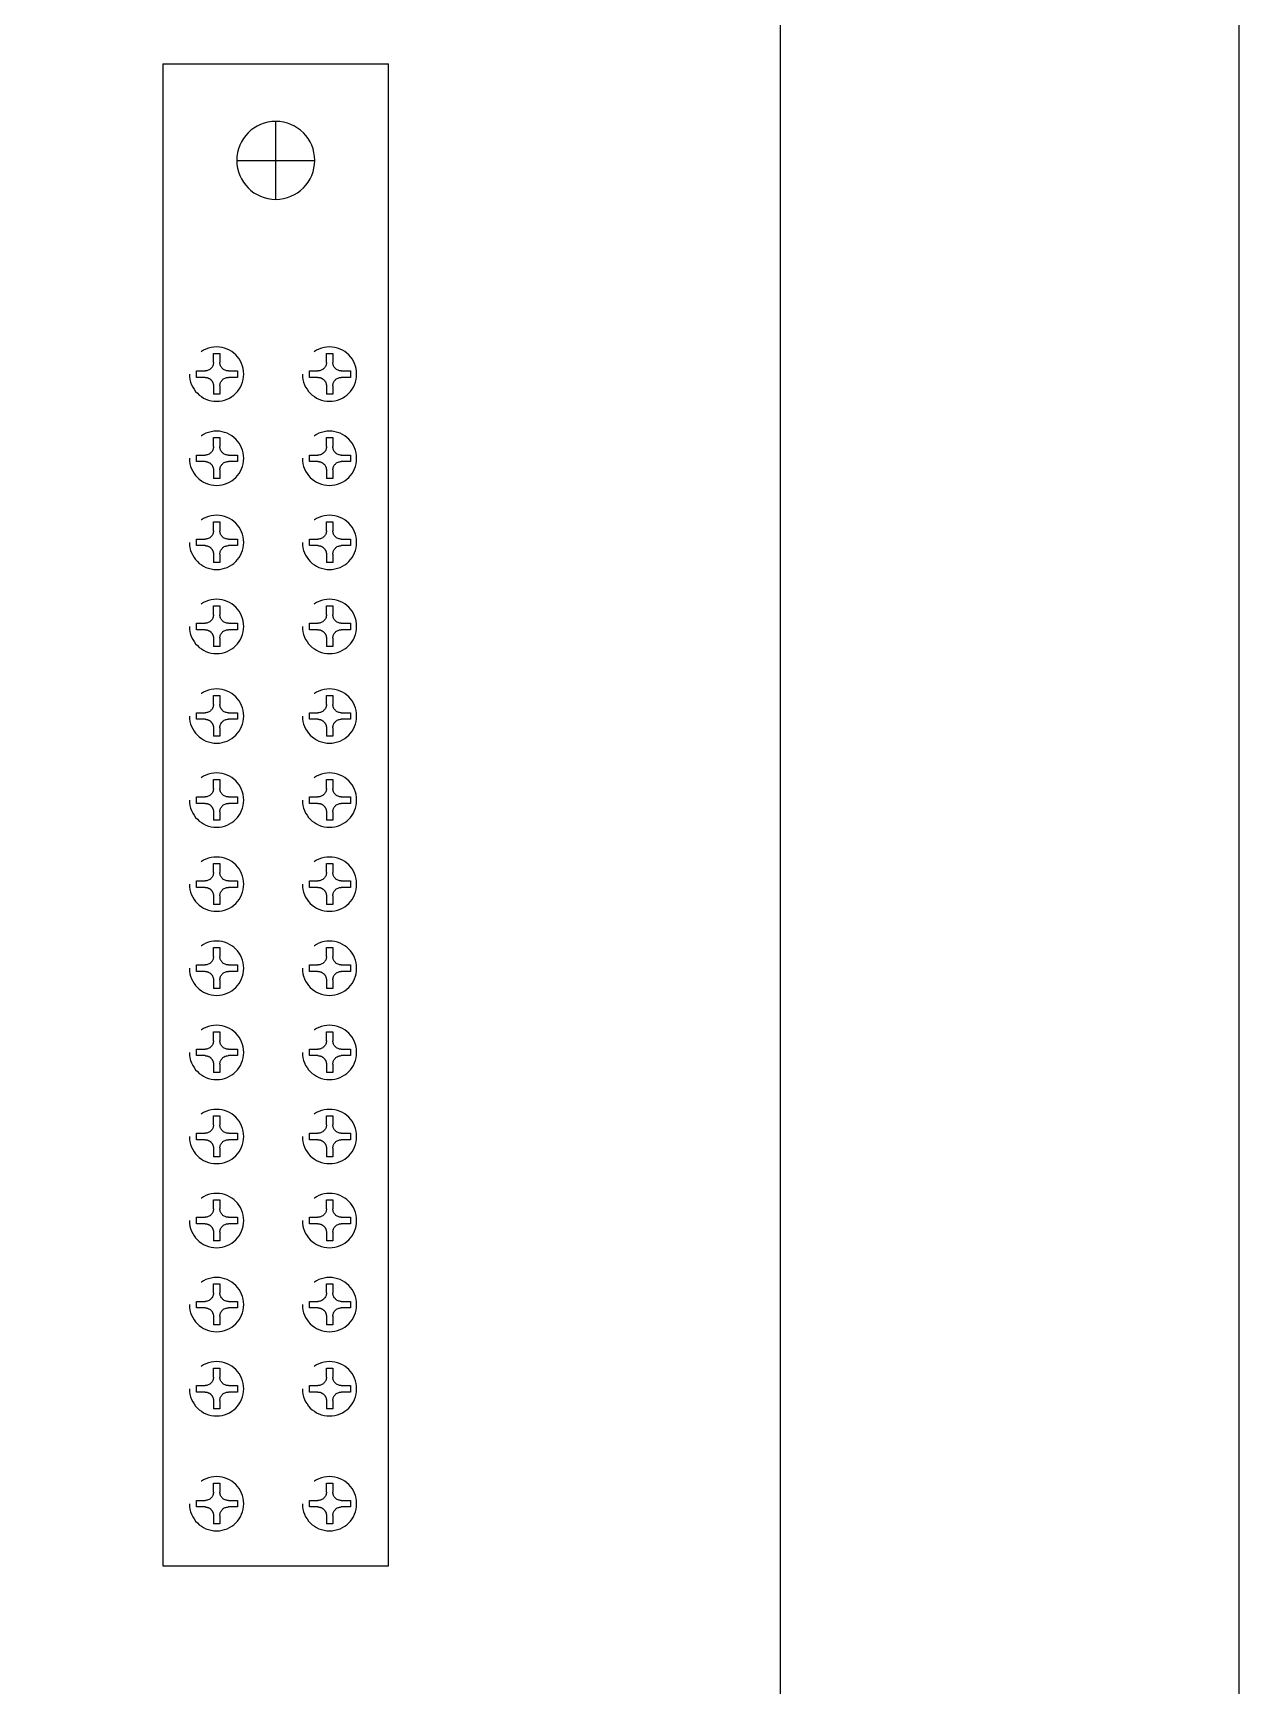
# Model space of a CAD drawing. Extents: x 180699 to 181399, y 198320 to 199620.
# Drawn here: x 181294.2 to 181399.3, y 198939.8 to 199083.9 of the extents above; entities that cross this region are included whole.
import ezdxf

# ---------------------------------------------------------------- set-up
doc = ezdxf.new("R2010")
doc.units = 0
doc.header["$MEASUREMENT"] = 0
doc.linetypes.add('ACAD_ISO02W100', pattern=[15, 12, -3])
doc.layers.add('文字', color=7, linetype='Continuous')

# ---------------------------------------------------------------- blocks, each defined once
blk = doc.blocks.new('A$C5775331E')
at = {"layer": '文字', "color": 0, "linetype": 'ACAD_ISO02W100'}
for p, q in [((2, 3.23), (2, 3.94)), ((2.54, 3.94), (2, 3.94)), ((2.54, 3.23), (2.54, 3.94)), ((0.6, 2.53), (0.6, 1.99)), ((1.3, 2.53), (0.6, 2.53)), ((0.6, 1.99), (1.3, 1.99)), ((4, 2.53), (3.24, 2.53)), ((3.24, 1.99), (4, 1.99)), ((4, 1.99), (4, 2.53)), ((2, 1.29), (2, 0.54)), ((2, 0.54), (2.54, 0.54)), ((2.54, 0.54), (2.54, 1.29))]:
    blk.add_line(p, q, dxfattribs=at)
blk.add_circle((2.26, 2.26), 2.26, dxfattribs=at)
for centre, start, end in [((1.3, 3.23), 270, 0), ((3.24, 3.23), 180, 270), ((1.3, 1.29), 0, 90), ((3.24, 1.29), 90, 180)]:
    blk.add_arc(centre, 0.7, start, end, dxfattribs=at)
blk = doc.blocks.new('123')
at = {"color": 8}
for p, q in [((-65.48, 19.69), (65.48, 19.69)), ((-65.48, 19.69), (-65.48, 0)), ((65.48, 19.69), (65.48, 0)), ((-57.05, 13.24), (-57.05, 6.44)), ((-53.65, 9.84), (-60.45, 9.84)), ((65.48, 0), (-65.48, 0))]:
    blk.add_line(p, q, dxfattribs=at)
blk.add_circle((-57.05, 9.84), 3.4, dxfattribs=at)
at = {"color": 8, "xscale": 1.0474894078543, "yscale": 1.0474894078543, "zscale": 1.0474894078543, "rotation": 270}
for p in [(-40.78, 17.37), (-33.44, 17.37), (-26.11, 17.37), (-18.78, 17.37), (-10.97, 17.37), (-3.64, 17.37), (3.69, 17.37), (11.02, 17.37), (18.36, 17.37), (25.69, 17.37), (33.02, 17.37), (40.35, 17.37), (47.69, 17.37), (57.71, 17.37), (-40.78, 7.52), (-33.44, 7.52), (-26.11, 7.52), (-18.78, 7.52), (-10.97, 7.52), (-3.64, 7.52), (3.69, 7.52), (11.02, 7.52), (18.36, 7.52), (25.69, 7.52), (33.02, 7.52), (40.35, 7.52), (47.69, 7.52), (57.71, 7.52)]:
    blk.add_blockref('A$C5775331E', p, dxfattribs=at)

msp = doc.modelspace()

# ---------------------------------------------------------------- linework, layer by layer
at = {"transparency": 33554687}
for points in [[(180699.34, 199619.68), (181399.34, 199619.68), (181399.34, 198319.68), (180699.34, 198319.68)], [(180739.34, 199569.68), (181359.34, 199569.68), (181359.34, 198369.68), (180739.34, 198369.68)]]:
    msp.add_lwpolyline(points, close=True, dxfattribs=at)

# ---------------------------------------------------------------- block references
at = {"color": 3, "xscale": -1, "rotation": 90}
msp.add_blockref('123', (181325.18, 199015.74), dxfattribs=at)

doc.saveas('drawing.dxf')
